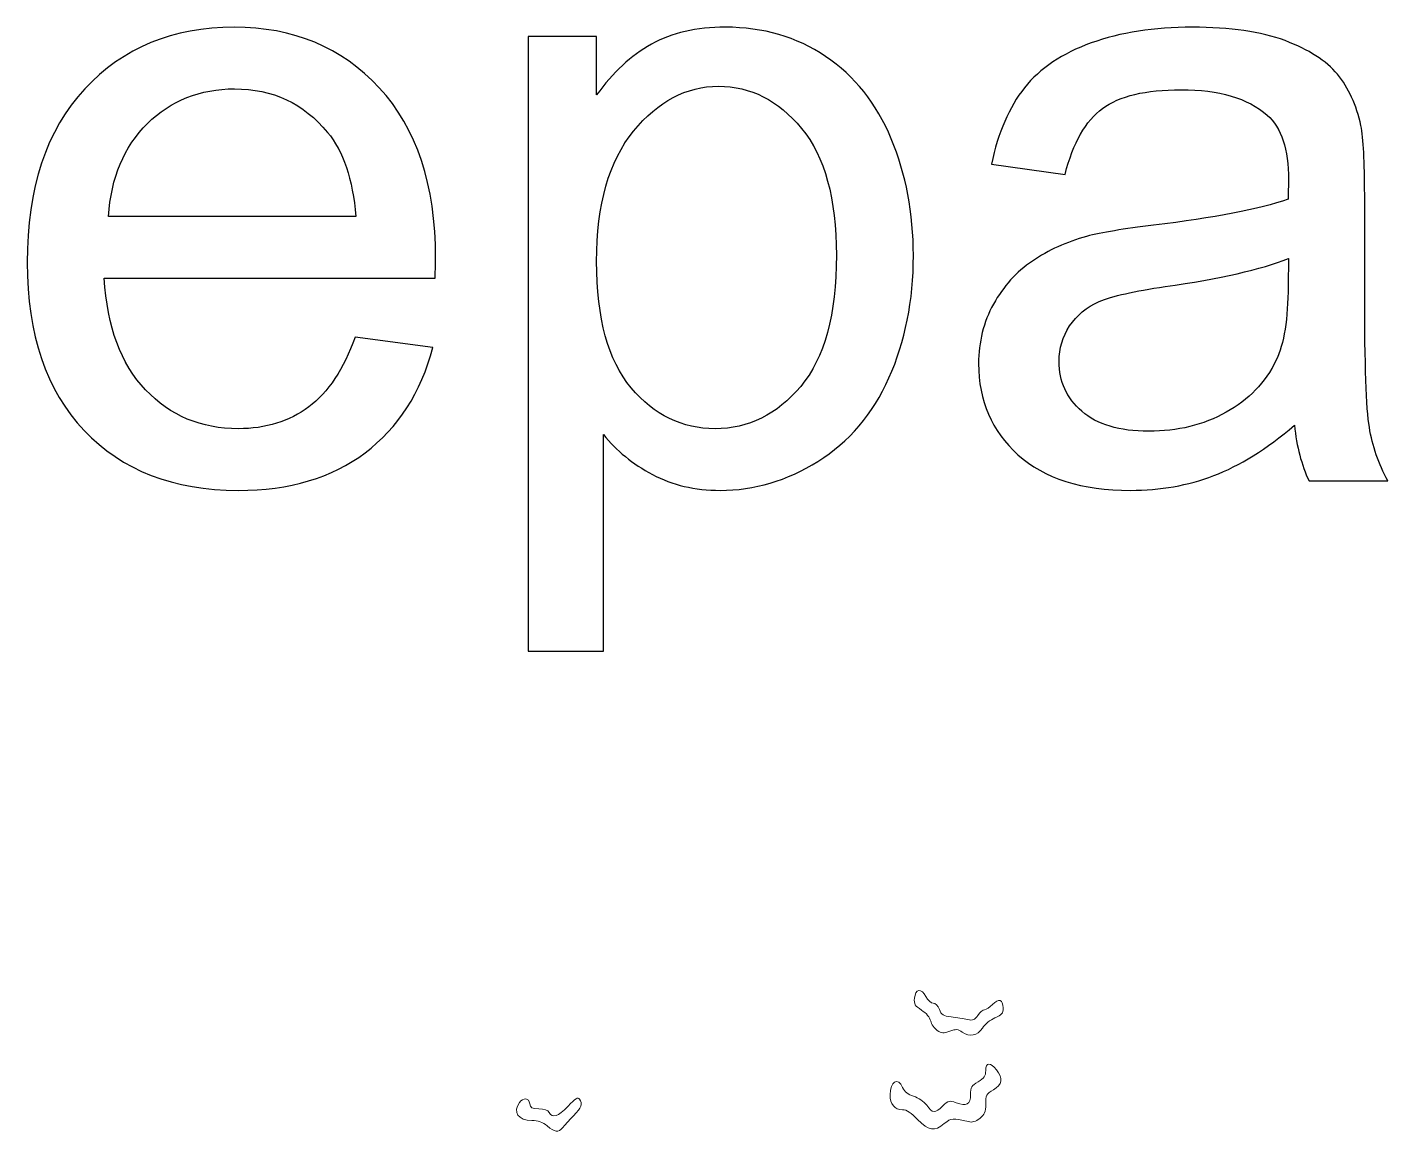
# Model space of a CAD drawing. Header units: millimetres. Extents: x -6423 to -1759, y 6 to 2012.
# Drawn here: x -2056.4 to -1939.5, y 1887 to 1982 of the extents above; entities that cross this region are included whole.
import ezdxf

# ---------------------------------------------------------------- set-up
doc = ezdxf.new("R2010")
doc.units = ezdxf.units.MM
doc.header["$MEASUREMENT"] = 0
doc.layers.add('layer 1', color=7, linetype='Continuous')

msp = doc.modelspace()

# ---------------------------------------------------------------- linework, layer by layer
at = {"layer": 'layer 1', "color": 177}
for points, knots in [([(-2028.2341, 1955.3919), (-2028.2341, 1955.3919), (-2021.5408, 1954.5093), (-2021.5408, 1954.5093), (-2021.5408, 1954.5093), (-2022.5828, 1950.6232), (-2024.532, 1947.5953), (-2027.376, 1945.45), (-2027.376, 1945.45), (-2030.2201, 1943.3047), (-2033.8487, 1942.2259), (-2038.2741, 1942.2259), (-2038.2741, 1942.2259), (-2043.8396, 1942.2259), (-2048.2528, 1943.9422), (-2051.5137, 1947.3746), (-2051.5137, 1947.3746), (-2054.7745, 1950.7948), (-2056.4049, 1955.6126), (-2056.4049, 1961.8033), (-2056.4049, 1961.8033), (-2056.4049, 1968.2024), (-2054.7623, 1973.1795), (-2051.4646, 1976.71), (-2051.4646, 1976.71), (-2048.167, 1980.2528), (-2043.8887, 1982.0181), (-2038.6296, 1982.0181), (-2038.6296, 1982.0181), (-2033.5422, 1982.0181), (-2029.3865, 1980.2896), (-2026.1624, 1976.8203), (-2026.1624, 1976.8203), (-2022.9383, 1973.3511), (-2021.3202, 1968.4721), (-2021.3202, 1962.1833), (-2021.3202, 1962.1833), (-2021.3202, 1961.8033), (-2021.3324, 1961.2271), (-2021.3569, 1960.4671), (-2021.3569, 1960.4671), (-2021.3569, 1960.4671), (-2049.7852, 1960.4671), (-2049.7852, 1960.4671), (-2049.7852, 1960.4671), (-2049.54, 1956.2868), (-2048.3631, 1953.075), (-2046.2301, 1950.8561), (-2046.2301, 1950.8561), (-2044.1093, 1948.6373), (-2041.4492, 1947.5217), (-2038.2741, 1947.5217), (-2038.2741, 1947.5217), (-2035.9082, 1947.5217), (-2033.8855, 1948.1469), (-2032.2183, 1949.3973), (-2032.2183, 1949.3973), (-2030.5388, 1950.6477), (-2029.2148, 1952.6459), (-2028.2341, 1955.3919)], [0, 0, 0, 0, 0.0625, 0.0625, 0.0625, 0.0625, 0.125, 0.125, 0.125, 0.125, 0.1875, 0.1875, 0.1875, 0.1875, 0.25, 0.25, 0.25, 0.25, 0.3125, 0.3125, 0.3125, 0.3125, 0.375, 0.375, 0.375, 0.375, 0.4375, 0.4375, 0.4375, 0.4375, 0.5, 0.5, 0.5, 0.5, 0.5625, 0.5625, 0.5625, 0.5625, 0.625, 0.625, 0.625, 0.625, 0.6875, 0.6875, 0.6875, 0.6875, 0.75, 0.75, 0.75, 0.75, 0.8125, 0.8125, 0.8125, 0.8125, 0.875, 0.875, 0.875, 0.875, 1, 1, 1, 1]), ([(-2013.3642, 1928.398), (-2013.3642, 1928.398), (-2013.3642, 1981.209), (-2013.3642, 1981.209), (-2013.3642, 1981.209), (-2013.3642, 1981.209), (-2007.48, 1981.209), (-2007.48, 1981.209), (-2007.48, 1981.209), (-2007.48, 1981.209), (-2007.48, 1976.1951), (-2007.48, 1976.1951), (-2007.48, 1976.1951), (-2006.0947, 1978.132), (-2004.5256, 1979.5908), (-2002.7726, 1980.5593), (-2002.7726, 1980.5593), (-2001.0318, 1981.5277), (-1998.911, 1982.0181), (-1996.4225, 1982.0181), (-1996.4225, 1982.0181), (-1993.1616, 1982.0181), (-1990.2931, 1981.1845), (-1987.8045, 1979.505), (-1987.8045, 1979.505), (-1985.316, 1977.8378), (-1983.4404, 1975.4719), (-1982.1655, 1972.4317), (-1982.1655, 1972.4317), (-1980.9028, 1969.3792), (-1980.2654, 1966.0448), (-1980.2654, 1962.404), (-1980.2654, 1962.404), (-1980.2654, 1958.5179), (-1980.9641, 1955.0119), (-1982.3616, 1951.8859), (-1982.3616, 1951.8859), (-1983.7591, 1948.7721), (-1985.7941, 1946.3817), (-1988.4665, 1944.7145), (-1988.4665, 1944.7145), (-1991.1267, 1943.0595), (-1993.9339, 1942.2259), (-1996.8761, 1942.2259), (-1996.8761, 1942.2259), (-1999.0336, 1942.2259), (-2000.9705, 1942.6795), (-2002.6745, 1943.5866), (-2002.6745, 1943.5866), (-2004.3907, 1944.4938), (-2005.7882, 1945.6339), (-2006.8915, 1947.0191), (-2006.8915, 1947.0191), (-2006.8915, 1947.0191), (-2006.8915, 1928.398), (-2006.8915, 1928.398), (-2006.8915, 1928.398), (-2006.8915, 1928.398), (-2013.3642, 1928.398), (-2013.3642, 1928.398)], [0, 0, 0, 0, 0.0625, 0.0625, 0.0625, 0.0625, 0.125, 0.125, 0.125, 0.125, 0.1875, 0.1875, 0.1875, 0.1875, 0.25, 0.25, 0.25, 0.25, 0.3125, 0.3125, 0.3125, 0.3125, 0.375, 0.375, 0.375, 0.375, 0.4375, 0.4375, 0.4375, 0.4375, 0.5, 0.5, 0.5, 0.5, 0.5625, 0.5625, 0.5625, 0.5625, 0.625, 0.625, 0.625, 0.625, 0.6875, 0.6875, 0.6875, 0.6875, 0.75, 0.75, 0.75, 0.75, 0.8125, 0.8125, 0.8125, 0.8125, 0.875, 0.875, 0.875, 0.875, 1, 1, 1, 1]), ([(-1947.522, 1947.8159), (-1949.9248, 1945.7687), (-1952.2417, 1944.3344), (-1954.4605, 1943.4886), (-1954.4605, 1943.4886), (-1956.6794, 1942.6427), (-1959.0576, 1942.2259), (-1961.6074, 1942.2259), (-1961.6074, 1942.2259), (-1965.8, 1942.2259), (-1969.024, 1943.2434), (-1971.2797, 1945.2906), (-1971.2797, 1945.2906), (-1973.5353, 1947.3256), (-1974.6631, 1949.9367), (-1974.6631, 1953.1118), (-1974.6631, 1953.1118), (-1974.6631, 1954.9751), (-1974.234, 1956.6791), (-1973.3882, 1958.2237), (-1973.3882, 1958.2237), (-1972.5301, 1959.7683), (-1971.4145, 1960.9942), (-1970.0415, 1961.9259), (-1970.0415, 1961.9259), (-1968.6563, 1962.8575), (-1967.1117, 1963.5685), (-1965.3832, 1964.0466), (-1965.3832, 1964.0466), (-1964.1082, 1964.3776), (-1962.1836, 1964.6964), (-1959.6215, 1965.0151), (-1959.6215, 1965.0151), (-1954.3992, 1965.628), (-1950.5377, 1966.3758), (-1948.0737, 1967.2339), (-1948.0737, 1967.2339), (-1948.0492, 1968.1166), (-1948.0369, 1968.6805), (-1948.0369, 1968.9134), (-1948.0369, 1968.9134), (-1948.0369, 1971.5368), (-1948.6498, 1973.3879), (-1949.8757, 1974.4667), (-1949.8757, 1974.4667), (-1951.5307, 1975.9255), (-1953.9947, 1976.6487), (-1957.2555, 1976.6487), (-1957.2555, 1976.6487), (-1960.308, 1976.6487), (-1962.5636, 1976.1093), (-1964.0102, 1975.0428), (-1964.0102, 1975.0428), (-1965.469, 1973.9763), (-1966.5355, 1972.0884), (-1967.2342, 1969.367), (-1967.2342, 1969.367), (-1967.2342, 1969.367), (-1973.5598, 1970.2496), (-1973.5598, 1970.2496), (-1973.5598, 1970.2496), (-1972.9836, 1972.9588), (-1972.0397, 1975.1531), (-1970.7157, 1976.8203), (-1970.7157, 1976.8203), (-1969.3918, 1978.4875), (-1967.4794, 1979.7625), (-1964.9786, 1980.6696), (-1964.9786, 1980.6696), (-1962.4901, 1981.5645), (-1959.5847, 1982.0181), (-1956.2994, 1982.0181), (-1956.2994, 1982.0181), (-1953.0385, 1982.0181), (-1950.3783, 1981.6381), (-1948.3311, 1980.8658), (-1948.3311, 1980.8658), (-1946.2962, 1980.0935), (-1944.7883, 1979.1373), (-1943.8321, 1977.9727), (-1943.8321, 1977.9727), (-1942.8759, 1976.8081), (-1942.2017, 1975.337), (-1941.8094, 1973.5595), (-1941.8094, 1973.5595), (-1941.601, 1972.4562), (-1941.4907, 1970.4703), (-1941.4907, 1967.614), (-1941.4907, 1967.614), (-1941.4907, 1967.614), (-1941.4907, 1959.0328), (-1941.4907, 1959.0328), (-1941.4907, 1959.0328), (-1941.4907, 1953.0382), (-1941.3558, 1949.2502), (-1941.0861, 1947.6443), (-1941.0861, 1947.6443), (-1940.8287, 1946.0384), (-1940.2893, 1944.5061), (-1939.5048, 1943.035), (-1939.5048, 1943.035), (-1939.5048, 1943.035), (-1946.2716, 1943.035), (-1946.2716, 1943.035), (-1946.2716, 1943.035), (-1946.9214, 1944.3957), (-1947.3382, 1945.9894), (-1947.522, 1947.8159)], [0, 0, 0, 0, 0.03571429, 0.03571429, 0.03571429, 0.03571429, 0.07142857, 0.07142857, 0.07142857, 0.07142857, 0.10714286, 0.10714286, 0.10714286, 0.10714286, 0.14285714, 0.14285714, 0.14285714, 0.14285714, 0.17857143, 0.17857143, 0.17857143, 0.17857143, 0.21428571, 0.21428571, 0.21428571, 0.21428571, 0.25, 0.25, 0.25, 0.25, 0.28571429, 0.28571429, 0.28571429, 0.28571429, 0.32142857, 0.32142857, 0.32142857, 0.32142857, 0.35714286, 0.35714286, 0.35714286, 0.35714286, 0.39285714, 0.39285714, 0.39285714, 0.39285714, 0.42857143, 0.42857143, 0.42857143, 0.42857143, 0.46428571, 0.46428571, 0.46428571, 0.46428571, 0.5, 0.5, 0.5, 0.5, 0.53571429, 0.53571429, 0.53571429, 0.53571429, 0.57142857, 0.57142857, 0.57142857, 0.57142857, 0.60714286, 0.60714286, 0.60714286, 0.60714286, 0.64285714, 0.64285714, 0.64285714, 0.64285714, 0.67857143, 0.67857143, 0.67857143, 0.67857143, 0.71428571, 0.71428571, 0.71428571, 0.71428571, 0.75, 0.75, 0.75, 0.75, 0.78571429, 0.78571429, 0.78571429, 0.78571429, 0.82142857, 0.82142857, 0.82142857, 0.82142857, 0.85714286, 0.85714286, 0.85714286, 0.85714286, 0.89285714, 0.89285714, 0.89285714, 0.89285714, 0.92857143, 0.92857143, 0.92857143, 0.92857143, 1, 1, 1, 1]), ([(-2007.48, 1961.8891), (-2007.48, 1956.9978), (-2006.487, 1953.3815), (-2004.5133, 1951.04), (-2004.5133, 1951.04), (-2002.5274, 1948.6986), (-2000.1247, 1947.5217), (-1997.3051, 1947.5217), (-1997.3051, 1947.5217), (-1994.4366, 1947.5217), (-1991.9848, 1948.7354), (-1989.9498, 1951.1626), (-1989.9498, 1951.1626), (-1987.9026, 1953.5899), (-1986.8851, 1957.3411), (-1986.8851, 1962.4285), (-1986.8851, 1962.4285), (-1986.8851, 1967.283), (-1987.8781, 1970.9116), (-1989.8763, 1973.3266), (-1989.8763, 1973.3266), (-1991.8745, 1975.7416), (-1994.2527, 1976.9429), (-1997.0232, 1976.9429), (-1997.0232, 1976.9429), (-1999.7692, 1976.9429), (-2002.1964, 1975.6558), (-2004.3049, 1973.0937), (-2004.3049, 1973.0937), (-2006.4257, 1970.5193), (-2007.48, 1966.7926), (-2007.48, 1961.8891)], [0, 0, 0, 0, 0.11111111, 0.11111111, 0.11111111, 0.11111111, 0.22222222, 0.22222222, 0.22222222, 0.22222222, 0.33333333, 0.33333333, 0.33333333, 0.33333333, 0.44444444, 0.44444444, 0.44444444, 0.44444444, 0.55555556, 0.55555556, 0.55555556, 0.55555556, 0.66666667, 0.66666667, 0.66666667, 0.66666667, 0.77777778, 0.77777778, 0.77777778, 0.77777778, 1, 1, 1, 1]), ([(-2049.4174, 1965.7629), (-2049.4174, 1965.7629), (-2028.1606, 1965.7629), (-2028.1606, 1965.7629), (-2028.1606, 1965.7629), (-2028.4425, 1968.9747), (-2029.2639, 1971.3774), (-2030.6001, 1972.9833), (-2030.6001, 1972.9833), (-2032.6473, 1975.4719), (-2035.3197, 1976.7223), (-2038.5929, 1976.7223), (-2038.5929, 1976.7223), (-2041.5595, 1976.7223), (-2044.048, 1975.7293), (-2046.0707, 1973.7434), (-2046.0707, 1973.7434), (-2048.0812, 1971.7574), (-2049.1967, 1969.0973), (-2049.4174, 1965.7629)], [0, 0, 0, 0, 0.16666667, 0.16666667, 0.16666667, 0.16666667, 0.33333333, 0.33333333, 0.33333333, 0.33333333, 0.5, 0.5, 0.5, 0.5, 0.66666667, 0.66666667, 0.66666667, 0.66666667, 1, 1, 1, 1]), ([(-1948.0369, 1962.1588), (-1950.3906, 1961.2026), (-1953.9211, 1960.3935), (-1958.6285, 1959.7315), (-1958.6285, 1959.7315), (-1961.301, 1959.3515), (-1963.1888, 1958.9224), (-1964.2921, 1958.4444), (-1964.2921, 1958.4444), (-1965.3954, 1957.9663), (-1966.2413, 1957.2675), (-1966.842, 1956.3604), (-1966.842, 1956.3604), (-1967.4426, 1955.4409), (-1967.7491, 1954.4235), (-1967.7491, 1953.2956), (-1967.7491, 1953.2956), (-1967.7491, 1951.5917), (-1967.0994, 1950.1574), (-1965.7877, 1949.0173), (-1965.7877, 1949.0173), (-1964.476, 1947.8772), (-1962.5636, 1947.3011), (-1960.0506, 1947.3011), (-1960.0506, 1947.3011), (-1957.562, 1947.3011), (-1955.3432, 1947.8405), (-1953.394, 1948.9315), (-1953.394, 1948.9315), (-1951.4571, 1950.0103), (-1950.0228, 1951.4936), (-1949.1157, 1953.3692), (-1949.1157, 1953.3692), (-1948.4169, 1954.828), (-1948.0737, 1956.9733), (-1948.0737, 1959.8051), (-1948.0737, 1959.8051), (-1948.0737, 1959.8051), (-1948.0369, 1962.1588), (-1948.0369, 1962.1588)], [0, 0, 0, 0, 0.09090909, 0.09090909, 0.09090909, 0.09090909, 0.18181818, 0.18181818, 0.18181818, 0.18181818, 0.27272727, 0.27272727, 0.27272727, 0.27272727, 0.36363636, 0.36363636, 0.36363636, 0.36363636, 0.45454545, 0.45454545, 0.45454545, 0.45454545, 0.54545455, 0.54545455, 0.54545455, 0.54545455, 0.63636364, 0.63636364, 0.63636364, 0.63636364, 0.72727273, 0.72727273, 0.72727273, 0.72727273, 0.81818182, 0.81818182, 0.81818182, 0.81818182, 1, 1, 1, 1])]:
    msp.add_open_spline(points, degree=3, knots=knots, dxfattribs=at)
at = {"layer": 'layer 1', "color": 177, "lineweight": 9}
for points, knots in [([(-2028.2341, 1955.3919), (-2028.2341, 1955.3919), (-2021.5408, 1954.5093), (-2021.5408, 1954.5093), (-2021.5408, 1954.5093), (-2022.5828, 1950.6232), (-2024.532, 1947.5953), (-2027.376, 1945.45), (-2027.376, 1945.45), (-2030.2201, 1943.3047), (-2033.8487, 1942.2259), (-2038.2741, 1942.2259), (-2038.2741, 1942.2259), (-2043.8396, 1942.2259), (-2048.2528, 1943.9422), (-2051.5137, 1947.3746), (-2051.5137, 1947.3746), (-2054.7745, 1950.7948), (-2056.4049, 1955.6126), (-2056.4049, 1961.8033), (-2056.4049, 1961.8033), (-2056.4049, 1968.2024), (-2054.7623, 1973.1795), (-2051.4646, 1976.71), (-2051.4646, 1976.71), (-2048.167, 1980.2528), (-2043.8887, 1982.0181), (-2038.6296, 1982.0181), (-2038.6296, 1982.0181), (-2033.5422, 1982.0181), (-2029.3865, 1980.2896), (-2026.1624, 1976.8203), (-2026.1624, 1976.8203), (-2022.9383, 1973.3511), (-2021.3202, 1968.4721), (-2021.3202, 1962.1833), (-2021.3202, 1962.1833), (-2021.3202, 1961.8033), (-2021.3324, 1961.2271), (-2021.3569, 1960.4671), (-2021.3569, 1960.4671), (-2021.3569, 1960.4671), (-2049.7852, 1960.4671), (-2049.7852, 1960.4671), (-2049.7852, 1960.4671), (-2049.54, 1956.2868), (-2048.3631, 1953.075), (-2046.2301, 1950.8561), (-2046.2301, 1950.8561), (-2044.1093, 1948.6373), (-2041.4492, 1947.5217), (-2038.2741, 1947.5217), (-2038.2741, 1947.5217), (-2035.9082, 1947.5217), (-2033.8855, 1948.1469), (-2032.2183, 1949.3973), (-2032.2183, 1949.3973), (-2030.5388, 1950.6477), (-2029.2148, 1952.6459), (-2028.2341, 1955.3919)], [0, 0, 0, 0, 0.0625, 0.0625, 0.0625, 0.0625, 0.125, 0.125, 0.125, 0.125, 0.1875, 0.1875, 0.1875, 0.1875, 0.25, 0.25, 0.25, 0.25, 0.3125, 0.3125, 0.3125, 0.3125, 0.375, 0.375, 0.375, 0.375, 0.4375, 0.4375, 0.4375, 0.4375, 0.5, 0.5, 0.5, 0.5, 0.5625, 0.5625, 0.5625, 0.5625, 0.625, 0.625, 0.625, 0.625, 0.6875, 0.6875, 0.6875, 0.6875, 0.75, 0.75, 0.75, 0.75, 0.8125, 0.8125, 0.8125, 0.8125, 0.875, 0.875, 0.875, 0.875, 1, 1, 1, 1]), ([(-2013.3642, 1928.398), (-2013.3642, 1928.398), (-2013.3642, 1981.209), (-2013.3642, 1981.209), (-2013.3642, 1981.209), (-2013.3642, 1981.209), (-2007.48, 1981.209), (-2007.48, 1981.209), (-2007.48, 1981.209), (-2007.48, 1981.209), (-2007.48, 1976.1951), (-2007.48, 1976.1951), (-2007.48, 1976.1951), (-2006.0947, 1978.132), (-2004.5256, 1979.5908), (-2002.7726, 1980.5593), (-2002.7726, 1980.5593), (-2001.0318, 1981.5277), (-1998.911, 1982.0181), (-1996.4225, 1982.0181), (-1996.4225, 1982.0181), (-1993.1616, 1982.0181), (-1990.2931, 1981.1845), (-1987.8045, 1979.505), (-1987.8045, 1979.505), (-1985.316, 1977.8378), (-1983.4404, 1975.4719), (-1982.1655, 1972.4317), (-1982.1655, 1972.4317), (-1980.9028, 1969.3792), (-1980.2654, 1966.0448), (-1980.2654, 1962.404), (-1980.2654, 1962.404), (-1980.2654, 1958.5179), (-1980.9641, 1955.0119), (-1982.3616, 1951.8859), (-1982.3616, 1951.8859), (-1983.7591, 1948.7721), (-1985.7941, 1946.3817), (-1988.4665, 1944.7145), (-1988.4665, 1944.7145), (-1991.1267, 1943.0595), (-1993.9339, 1942.2259), (-1996.8761, 1942.2259), (-1996.8761, 1942.2259), (-1999.0336, 1942.2259), (-2000.9705, 1942.6795), (-2002.6745, 1943.5866), (-2002.6745, 1943.5866), (-2004.3907, 1944.4938), (-2005.7882, 1945.6339), (-2006.8915, 1947.0191), (-2006.8915, 1947.0191), (-2006.8915, 1947.0191), (-2006.8915, 1928.398), (-2006.8915, 1928.398), (-2006.8915, 1928.398), (-2006.8915, 1928.398), (-2013.3642, 1928.398), (-2013.3642, 1928.398)], [0, 0, 0, 0, 0.0625, 0.0625, 0.0625, 0.0625, 0.125, 0.125, 0.125, 0.125, 0.1875, 0.1875, 0.1875, 0.1875, 0.25, 0.25, 0.25, 0.25, 0.3125, 0.3125, 0.3125, 0.3125, 0.375, 0.375, 0.375, 0.375, 0.4375, 0.4375, 0.4375, 0.4375, 0.5, 0.5, 0.5, 0.5, 0.5625, 0.5625, 0.5625, 0.5625, 0.625, 0.625, 0.625, 0.625, 0.6875, 0.6875, 0.6875, 0.6875, 0.75, 0.75, 0.75, 0.75, 0.8125, 0.8125, 0.8125, 0.8125, 0.875, 0.875, 0.875, 0.875, 1, 1, 1, 1]), ([(-1947.522, 1947.8159), (-1949.9248, 1945.7687), (-1952.2417, 1944.3344), (-1954.4605, 1943.4886), (-1954.4605, 1943.4886), (-1956.6794, 1942.6427), (-1959.0576, 1942.2259), (-1961.6074, 1942.2259), (-1961.6074, 1942.2259), (-1965.8, 1942.2259), (-1969.024, 1943.2434), (-1971.2797, 1945.2906), (-1971.2797, 1945.2906), (-1973.5353, 1947.3256), (-1974.6631, 1949.9367), (-1974.6631, 1953.1118), (-1974.6631, 1953.1118), (-1974.6631, 1954.9751), (-1974.234, 1956.6791), (-1973.3882, 1958.2237), (-1973.3882, 1958.2237), (-1972.5301, 1959.7683), (-1971.4145, 1960.9942), (-1970.0415, 1961.9259), (-1970.0415, 1961.9259), (-1968.6563, 1962.8575), (-1967.1117, 1963.5685), (-1965.3832, 1964.0466), (-1965.3832, 1964.0466), (-1964.1082, 1964.3776), (-1962.1836, 1964.6964), (-1959.6215, 1965.0151), (-1959.6215, 1965.0151), (-1954.3992, 1965.628), (-1950.5377, 1966.3758), (-1948.0737, 1967.2339), (-1948.0737, 1967.2339), (-1948.0492, 1968.1166), (-1948.0369, 1968.6805), (-1948.0369, 1968.9134), (-1948.0369, 1968.9134), (-1948.0369, 1971.5368), (-1948.6498, 1973.3879), (-1949.8757, 1974.4667), (-1949.8757, 1974.4667), (-1951.5307, 1975.9255), (-1953.9947, 1976.6487), (-1957.2555, 1976.6487), (-1957.2555, 1976.6487), (-1960.308, 1976.6487), (-1962.5636, 1976.1093), (-1964.0102, 1975.0428), (-1964.0102, 1975.0428), (-1965.469, 1973.9763), (-1966.5355, 1972.0884), (-1967.2342, 1969.367), (-1967.2342, 1969.367), (-1967.2342, 1969.367), (-1973.5598, 1970.2496), (-1973.5598, 1970.2496), (-1973.5598, 1970.2496), (-1972.9836, 1972.9588), (-1972.0397, 1975.1531), (-1970.7157, 1976.8203), (-1970.7157, 1976.8203), (-1969.3918, 1978.4875), (-1967.4794, 1979.7625), (-1964.9786, 1980.6696), (-1964.9786, 1980.6696), (-1962.4901, 1981.5645), (-1959.5847, 1982.0181), (-1956.2994, 1982.0181), (-1956.2994, 1982.0181), (-1953.0385, 1982.0181), (-1950.3783, 1981.6381), (-1948.3311, 1980.8658), (-1948.3311, 1980.8658), (-1946.2962, 1980.0935), (-1944.7883, 1979.1373), (-1943.8321, 1977.9727), (-1943.8321, 1977.9727), (-1942.8759, 1976.8081), (-1942.2017, 1975.337), (-1941.8094, 1973.5595), (-1941.8094, 1973.5595), (-1941.601, 1972.4562), (-1941.4907, 1970.4703), (-1941.4907, 1967.614), (-1941.4907, 1967.614), (-1941.4907, 1967.614), (-1941.4907, 1959.0328), (-1941.4907, 1959.0328), (-1941.4907, 1959.0328), (-1941.4907, 1953.0382), (-1941.3558, 1949.2502), (-1941.0861, 1947.6443), (-1941.0861, 1947.6443), (-1940.8287, 1946.0384), (-1940.2893, 1944.5061), (-1939.5048, 1943.035), (-1939.5048, 1943.035), (-1939.5048, 1943.035), (-1946.2716, 1943.035), (-1946.2716, 1943.035), (-1946.2716, 1943.035), (-1946.9214, 1944.3957), (-1947.3382, 1945.9894), (-1947.522, 1947.8159)], [0, 0, 0, 0, 0.03571429, 0.03571429, 0.03571429, 0.03571429, 0.07142857, 0.07142857, 0.07142857, 0.07142857, 0.10714286, 0.10714286, 0.10714286, 0.10714286, 0.14285714, 0.14285714, 0.14285714, 0.14285714, 0.17857143, 0.17857143, 0.17857143, 0.17857143, 0.21428571, 0.21428571, 0.21428571, 0.21428571, 0.25, 0.25, 0.25, 0.25, 0.28571429, 0.28571429, 0.28571429, 0.28571429, 0.32142857, 0.32142857, 0.32142857, 0.32142857, 0.35714286, 0.35714286, 0.35714286, 0.35714286, 0.39285714, 0.39285714, 0.39285714, 0.39285714, 0.42857143, 0.42857143, 0.42857143, 0.42857143, 0.46428571, 0.46428571, 0.46428571, 0.46428571, 0.5, 0.5, 0.5, 0.5, 0.53571429, 0.53571429, 0.53571429, 0.53571429, 0.57142857, 0.57142857, 0.57142857, 0.57142857, 0.60714286, 0.60714286, 0.60714286, 0.60714286, 0.64285714, 0.64285714, 0.64285714, 0.64285714, 0.67857143, 0.67857143, 0.67857143, 0.67857143, 0.71428571, 0.71428571, 0.71428571, 0.71428571, 0.75, 0.75, 0.75, 0.75, 0.78571429, 0.78571429, 0.78571429, 0.78571429, 0.82142857, 0.82142857, 0.82142857, 0.82142857, 0.85714286, 0.85714286, 0.85714286, 0.85714286, 0.89285714, 0.89285714, 0.89285714, 0.89285714, 0.92857143, 0.92857143, 0.92857143, 0.92857143, 1, 1, 1, 1]), ([(-2007.48, 1961.8891), (-2007.48, 1956.9978), (-2006.487, 1953.3815), (-2004.5133, 1951.04), (-2004.5133, 1951.04), (-2002.5274, 1948.6986), (-2000.1247, 1947.5217), (-1997.3051, 1947.5217), (-1997.3051, 1947.5217), (-1994.4366, 1947.5217), (-1991.9848, 1948.7354), (-1989.9498, 1951.1626), (-1989.9498, 1951.1626), (-1987.9026, 1953.5899), (-1986.8851, 1957.3411), (-1986.8851, 1962.4285), (-1986.8851, 1962.4285), (-1986.8851, 1967.283), (-1987.8781, 1970.9116), (-1989.8763, 1973.3266), (-1989.8763, 1973.3266), (-1991.8745, 1975.7416), (-1994.2527, 1976.9429), (-1997.0232, 1976.9429), (-1997.0232, 1976.9429), (-1999.7692, 1976.9429), (-2002.1964, 1975.6558), (-2004.3049, 1973.0937), (-2004.3049, 1973.0937), (-2006.4257, 1970.5193), (-2007.48, 1966.7926), (-2007.48, 1961.8891)], [0, 0, 0, 0, 0.11111111, 0.11111111, 0.11111111, 0.11111111, 0.22222222, 0.22222222, 0.22222222, 0.22222222, 0.33333333, 0.33333333, 0.33333333, 0.33333333, 0.44444444, 0.44444444, 0.44444444, 0.44444444, 0.55555556, 0.55555556, 0.55555556, 0.55555556, 0.66666667, 0.66666667, 0.66666667, 0.66666667, 0.77777778, 0.77777778, 0.77777778, 0.77777778, 1, 1, 1, 1]), ([(-2049.4174, 1965.7629), (-2049.4174, 1965.7629), (-2028.1606, 1965.7629), (-2028.1606, 1965.7629), (-2028.1606, 1965.7629), (-2028.4425, 1968.9747), (-2029.2639, 1971.3774), (-2030.6001, 1972.9833), (-2030.6001, 1972.9833), (-2032.6473, 1975.4719), (-2035.3197, 1976.7223), (-2038.5929, 1976.7223), (-2038.5929, 1976.7223), (-2041.5595, 1976.7223), (-2044.048, 1975.7293), (-2046.0707, 1973.7434), (-2046.0707, 1973.7434), (-2048.0812, 1971.7574), (-2049.1967, 1969.0973), (-2049.4174, 1965.7629)], [0, 0, 0, 0, 0.16666667, 0.16666667, 0.16666667, 0.16666667, 0.33333333, 0.33333333, 0.33333333, 0.33333333, 0.5, 0.5, 0.5, 0.5, 0.66666667, 0.66666667, 0.66666667, 0.66666667, 1, 1, 1, 1]), ([(-1948.0369, 1962.1588), (-1950.3906, 1961.2026), (-1953.9211, 1960.3935), (-1958.6285, 1959.7315), (-1958.6285, 1959.7315), (-1961.301, 1959.3515), (-1963.1888, 1958.9224), (-1964.2921, 1958.4444), (-1964.2921, 1958.4444), (-1965.3954, 1957.9663), (-1966.2413, 1957.2675), (-1966.842, 1956.3604), (-1966.842, 1956.3604), (-1967.4426, 1955.4409), (-1967.7491, 1954.4235), (-1967.7491, 1953.2956), (-1967.7491, 1953.2956), (-1967.7491, 1951.5917), (-1967.0994, 1950.1574), (-1965.7877, 1949.0173), (-1965.7877, 1949.0173), (-1964.476, 1947.8772), (-1962.5636, 1947.3011), (-1960.0506, 1947.3011), (-1960.0506, 1947.3011), (-1957.562, 1947.3011), (-1955.3432, 1947.8405), (-1953.394, 1948.9315), (-1953.394, 1948.9315), (-1951.4571, 1950.0103), (-1950.0228, 1951.4936), (-1949.1157, 1953.3692), (-1949.1157, 1953.3692), (-1948.4169, 1954.828), (-1948.0737, 1956.9733), (-1948.0737, 1959.8051), (-1948.0737, 1959.8051), (-1948.0737, 1959.8051), (-1948.0369, 1962.1588), (-1948.0369, 1962.1588)], [0, 0, 0, 0, 0.09090909, 0.09090909, 0.09090909, 0.09090909, 0.18181818, 0.18181818, 0.18181818, 0.18181818, 0.27272727, 0.27272727, 0.27272727, 0.27272727, 0.36363636, 0.36363636, 0.36363636, 0.36363636, 0.45454545, 0.45454545, 0.45454545, 0.45454545, 0.54545455, 0.54545455, 0.54545455, 0.54545455, 0.63636364, 0.63636364, 0.63636364, 0.63636364, 0.72727273, 0.72727273, 0.72727273, 0.72727273, 0.81818182, 0.81818182, 0.81818182, 0.81818182, 1, 1, 1, 1]), ([(-1974.3332, 1896.0312), (-1974.7695, 1895.3632), (-1975.4315, 1895.2303), (-1976.0707, 1895.6822), (-1976.0707, 1895.6822), (-1976.4388, 1895.9425), (-1976.6015, 1895.9544), (-1977.1366, 1895.7609), (-1977.1366, 1895.7609), (-1977.6669, 1895.5692), (-1977.8406, 1895.5801), (-1978.2205, 1895.8291), (-1978.2205, 1895.8291), (-1978.4695, 1895.9922), (-1978.7212, 1896.3535), (-1978.7801, 1896.6319), (-1978.7801, 1896.6319), (-1978.8453, 1896.9403), (-1979.1501, 1897.306), (-1979.5601, 1897.5674), (-1979.5601, 1897.5674), (-1980.1347, 1897.9339), (-1980.2245, 1898.0836), (-1980.1752, 1898.5929), (-1980.1752, 1898.5929), (-1980.0961, 1899.4079), (-1979.5761, 1899.484), (-1979.1898, 1898.737), (-1979.1898, 1898.737), (-1979.0271, 1898.4225), (-1978.7466, 1898.1652), (-1978.5663, 1898.1652), (-1978.5663, 1898.1652), (-1978.3765, 1898.1652), (-1978.153, 1897.9384), (-1978.035, 1897.6258), (-1978.035, 1897.6258), (-1977.8638, 1897.1723), (-1977.7014, 1897.0702), (-1977.0138, 1896.9844), (-1977.0138, 1896.9844), (-1976.5642, 1896.9282), (-1975.9377, 1896.8275), (-1975.6217, 1896.7604), (-1975.6217, 1896.7604), (-1975.1389, 1896.6581), (-1974.9967, 1896.7158), (-1974.7306, 1897.1219), (-1974.7306, 1897.1219), (-1974.5563, 1897.3877), (-1974.2986, 1897.6051), (-1974.1577, 1897.6051), (-1974.1577, 1897.6051), (-1974.0168, 1897.6051), (-1973.7081, 1897.8062), (-1973.4716, 1898.0518), (-1973.4716, 1898.0518), (-1972.9366, 1898.6077), (-1972.5553, 1898.4853), (-1972.5553, 1897.7579), (-1972.5553, 1897.7579), (-1972.5553, 1897.2952), (-1972.6709, 1897.1547), (-1973.2572, 1896.9043), (-1973.2572, 1896.9043), (-1973.643, 1896.7395), (-1974.1273, 1896.3466), (-1974.3332, 1896.0312)], [0, 0, 0, 0, 0.05555556, 0.05555556, 0.05555556, 0.05555556, 0.11111111, 0.11111111, 0.11111111, 0.11111111, 0.16666667, 0.16666667, 0.16666667, 0.16666667, 0.22222222, 0.22222222, 0.22222222, 0.22222222, 0.27777778, 0.27777778, 0.27777778, 0.27777778, 0.33333333, 0.33333333, 0.33333333, 0.33333333, 0.38888889, 0.38888889, 0.38888889, 0.38888889, 0.44444444, 0.44444444, 0.44444444, 0.44444444, 0.5, 0.5, 0.5, 0.5, 0.55555556, 0.55555556, 0.55555556, 0.55555556, 0.61111111, 0.61111111, 0.61111111, 0.61111111, 0.66666667, 0.66666667, 0.66666667, 0.66666667, 0.72222222, 0.72222222, 0.72222222, 0.72222222, 0.77777778, 0.77777778, 0.77777778, 0.77777778, 0.83333333, 0.83333333, 0.83333333, 0.83333333, 0.88888889, 0.88888889, 0.88888889, 0.88888889, 1, 1, 1, 1]), ([(-1977.6064, 1887.8231), (-1978.4486, 1887.1144), (-1978.9597, 1887.1929), (-1979.9017, 1888.176), (-1979.9017, 1888.176), (-1980.4516, 1888.75), (-1980.8606, 1889.0162), (-1981.1923, 1889.0162), (-1981.1923, 1889.0162), (-1981.8736, 1889.0162), (-1982.2645, 1889.4841), (-1982.2645, 1890.2993), (-1982.2645, 1890.2993), (-1982.2645, 1891.451), (-1981.5942, 1891.8322), (-1981.1869, 1890.9121), (-1981.1869, 1890.9121), (-1981.0248, 1890.5457), (-1980.7322, 1890.3149), (-1980.2458, 1890.1691), (-1980.2458, 1890.1691), (-1979.8427, 1890.0483), (-1979.3608, 1889.7156), (-1979.1228, 1889.3935), (-1979.1228, 1889.3935), (-1978.6103, 1888.7005), (-1978.4143, 1888.6919), (-1977.745, 1889.3331), (-1977.745, 1889.3331), (-1977.2591, 1889.7986), (-1977.172, 1889.8196), (-1976.5918, 1889.6098), (-1976.5918, 1889.6098), (-1975.6884, 1889.2831), (-1975.3561, 1889.4755), (-1975.3561, 1890.3248), (-1975.3561, 1890.3248), (-1975.3561, 1890.9365), (-1975.2669, 1891.0858), (-1974.7026, 1891.4189), (-1974.7026, 1891.4189), (-1974.1841, 1891.7247), (-1974.0491, 1891.9214), (-1974.0491, 1892.3708), (-1974.0491, 1892.3708), (-1974.0491, 1893.0835), (-1973.6561, 1893.1152), (-1973.129, 1892.4453), (-1973.129, 1892.4453), (-1972.5478, 1891.7063), (-1972.6302, 1891.173), (-1973.3956, 1890.7215), (-1973.3956, 1890.7215), (-1973.9872, 1890.3724), (-1974.0491, 1890.2569), (-1974.0491, 1889.5029), (-1974.0491, 1889.5029), (-1974.0491, 1888.8182), (-1974.1398, 1888.5986), (-1974.5584, 1888.2694), (-1974.5584, 1888.2694), (-1974.9159, 1887.9881), (-1975.208, 1887.9039), (-1975.5386, 1887.987), (-1975.5386, 1887.987), (-1976.8836, 1888.3249), (-1977.0232, 1888.3137), (-1977.6064, 1887.8231)], [0, 0, 0, 0, 0.05555556, 0.05555556, 0.05555556, 0.05555556, 0.11111111, 0.11111111, 0.11111111, 0.11111111, 0.16666667, 0.16666667, 0.16666667, 0.16666667, 0.22222222, 0.22222222, 0.22222222, 0.22222222, 0.27777778, 0.27777778, 0.27777778, 0.27777778, 0.33333333, 0.33333333, 0.33333333, 0.33333333, 0.38888889, 0.38888889, 0.38888889, 0.38888889, 0.44444444, 0.44444444, 0.44444444, 0.44444444, 0.5, 0.5, 0.5, 0.5, 0.55555556, 0.55555556, 0.55555556, 0.55555556, 0.61111111, 0.61111111, 0.61111111, 0.61111111, 0.66666667, 0.66666667, 0.66666667, 0.66666667, 0.72222222, 0.72222222, 0.72222222, 0.72222222, 0.77777778, 0.77777778, 0.77777778, 0.77777778, 0.83333333, 0.83333333, 0.83333333, 0.83333333, 0.88888889, 0.88888889, 0.88888889, 0.88888889, 1, 1, 1, 1]), ([(-2010.419, 1887.4501), (-2010.7541, 1887.0312), (-2011.0864, 1887.0731), (-2011.7314, 1887.6159), (-2011.7314, 1887.6159), (-2012.1225, 1887.9449), (-2012.5082, 1888.0827), (-2013.0393, 1888.0827), (-2013.0393, 1888.0827), (-2014.1945, 1888.0827), (-2014.72, 1888.832), (-2014.1195, 1889.623), (-2014.1195, 1889.623), (-2013.7724, 1890.0803), (-2013.2965, 1890.0307), (-2013.2254, 1889.5297), (-2013.2254, 1889.5297), (-2013.1757, 1889.1797), (-2013.0455, 1889.1075), (-2012.4453, 1889.0969), (-2012.4453, 1889.0969), (-2011.9743, 1889.0886), (-2011.664, 1888.9754), (-2011.5491, 1888.7701), (-2011.5491, 1888.7701), (-2011.2605, 1888.2544), (-2010.8148, 1888.407), (-2009.9392, 1889.3209), (-2009.9392, 1889.3209), (-2009.2986, 1889.9894), (-2009.0734, 1890.1272), (-2008.9471, 1889.9278), (-2008.9471, 1889.9278), (-2008.6663, 1889.4845), (-2008.7563, 1889.2401), (-2009.4781, 1888.4842), (-2009.4781, 1888.4842), (-2009.8632, 1888.081), (-2010.2866, 1887.6157), (-2010.419, 1887.4501)], [0, 0, 0, 0, 0.09090909, 0.09090909, 0.09090909, 0.09090909, 0.18181818, 0.18181818, 0.18181818, 0.18181818, 0.27272727, 0.27272727, 0.27272727, 0.27272727, 0.36363636, 0.36363636, 0.36363636, 0.36363636, 0.45454545, 0.45454545, 0.45454545, 0.45454545, 0.54545455, 0.54545455, 0.54545455, 0.54545455, 0.63636364, 0.63636364, 0.63636364, 0.63636364, 0.72727273, 0.72727273, 0.72727273, 0.72727273, 0.81818182, 0.81818182, 0.81818182, 0.81818182, 1, 1, 1, 1])]:
    msp.add_open_spline(points, degree=3, knots=knots, dxfattribs=at)
for points in [[(-1976.0707, 1895.6822), (-1976.0707, 1895.6822), (-1976.0707, 1895.6822), (-1976.0707, 1895.6822)], [(-1979.9017, 1888.176), (-1979.9017, 1888.176), (-1979.9017, 1888.176), (-1979.9017, 1888.176)], [(-2011.7314, 1887.6159), (-2011.7314, 1887.6159), (-2011.7314, 1887.6159), (-2011.7314, 1887.6159)]]:
    msp.add_open_spline(points, degree=3, dxfattribs=at)

doc.saveas('drawing.dxf')
